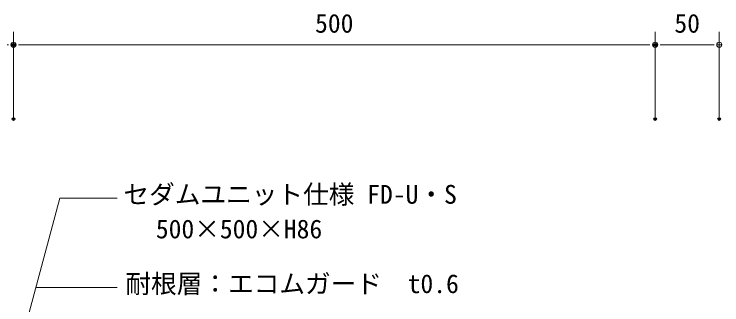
# Model space of a CAD drawing. Units: millimetres, scale not verified. Extents: x -1485 to 1485, y -1050 to 1050.
# Drawn here: x -785 to -233, y 165 to 392 of the extents above; entities that cross this region are included whole.
import ezdxf
from ezdxf.enums import TextEntityAlignment as Align

# ---------------------------------------------------------------- set-up
doc = ezdxf.new("R2010")
doc.units = ezdxf.units.MM
doc.header["$LTSCALE"] = 4
doc.header["$PDMODE"] = 32
doc.header["$PDSIZE"] = 2
for name, color, linetype, lineweight in [('0-0_0', 7, 'Continuous', 18), ('0-8_sunpo', 7, 'Continuous', 18), ('0-9_MOJI', 7, 'Continuous', 18), ('0-E_DECKM', 7, 'Continuous', 18)]:
    doc.layers.add(name, color=color, linetype=linetype, lineweight=lineweight)
doc.layers.add('0-1_DEFPOINTS', color=7, linetype='Continuous')
doc.styles.add('ＭＳ ゴシック', font='')
doc.styles.get('ＭＳ ゴシック').set_extended_font_data('MS Gothic')

# ---------------------------------------------------------------- blocks, each defined once
blk = doc.blocks.new('_Dot')
at = {"layer": '0-0_0'}
for p, q in [((-0.5, 0), (-1, 0)), ((0.25, 0), (-0.25, 0))]:
    blk.add_line(p, q, dxfattribs=at)
blk.add_circle((0, 0), 0.25, dxfattribs=at)
blk = doc.blocks.new('D2')
at = {"layer": '0-1_DEFPOINTS'}
for p in [(699.777, 1418.116), (699.777, 1360.194), (1199.777, 1360.194)]:
    blk.add_point(p, dxfattribs=at)
at = {"layer": '0-8_sunpo'}
for p, q in [((699.777, 1360.694), (699.777, 1428.116)), ((1199.777, 1360.694), (1199.777, 1428.116)), ((1191.777, 1418.116), (707.777, 1418.116))]:
    blk.add_line(p, q, dxfattribs=at)
at = {"layer": '0-8_sunpo', "xscale": 8, "yscale": 8, "rotation": 180}
blk.add_blockref('_Dot', (699.777, 1418.116), dxfattribs=at)
at = {"layer": '0-8_sunpo', "xscale": 8, "yscale": 8}
blk.add_blockref('_Dot', (1199.777, 1418.116), dxfattribs=at)
at = {"layer": '0-8_sunpo', "style": 'ＭＳ ゴシック'}
blk.add_text('500', height=14.66, dxfattribs=at).set_placement((934.777, 1423.116), align=Align.BOTTOM_LEFT)
blk = doc.blocks.new('D3')
at = {"layer": '0-1_DEFPOINTS'}
for p in [(1199.777, 1418.116), (1199.777, 1360.194), (1249.777, 1360.194)]:
    blk.add_point(p, dxfattribs=at)
at = {"layer": '0-8_sunpo'}
for p, q in [((1199.777, 1360.694), (1199.777, 1428.116)), ((1249.777, 1360.694), (1249.777, 1428.116)), ((1241.777, 1418.116), (1207.777, 1418.116))]:
    blk.add_line(p, q, dxfattribs=at)
at = {"layer": '0-8_sunpo', "xscale": 8, "yscale": 8, "rotation": 180}
blk.add_blockref('_Dot', (1199.777, 1418.116), dxfattribs=at)
at = {"layer": '0-8_sunpo', "xscale": 8, "yscale": 8}
blk.add_blockref('_Dot', (1249.777, 1418.116), dxfattribs=at)
at = {"layer": '0-8_sunpo', "style": 'ＭＳ ゴシック'}
blk.add_text('50', height=14.66, dxfattribs=at).set_placement((1214.777, 1423.116), align=Align.BOTTOM_LEFT)

msp = doc.modelspace()

# ---------------------------------------------------------------- linework, layer by layer
at = {"layer": '0-9_MOJI'}
for p, q in [((-882.019, -247.491), (-749.109, 248.535)), ((-749.109, 248.535), (-704.543, 248.535)), ((-767.749, 178.97), (-704.543, 178.97))]:
    msp.add_line(p, q, dxfattribs=at)
at = {"layer": '0-E_DECKM'}
msp.add_line((-285.223, 353.821), (-285.223, 310.194), dxfattribs=at)

# ---------------------------------------------------------------- block references
at = {"layer": '0-8_sunpo'}
for name in ['D2', 'D3']:
    msp.add_blockref(name, (-1485, -1050), dxfattribs=at)
at = {"layer": '0-8_sunpo', "xscale": -8, "yscale": 8, "rotation": 180}
msp.add_blockref('_Dot', (-785.223, 368.116), dxfattribs=at)

# ---------------------------------------------------------------- texts
at = {"layer": '0-9_MOJI', "style": 'ＭＳ ゴシック'}
for s, p in [('セダムユニット仕様 FD-U・S', (-699.544, 239.785)), ('500×500×H86', (-674.303, 212.814)), ('耐根層：エコムガード\u3000t0.6', (-698.043, 170.117))]:
    msp.add_text(s, height=14.66, dxfattribs=at).set_placement(p, align=Align.BOTTOM_LEFT)

doc.saveas('drawing.dxf')
